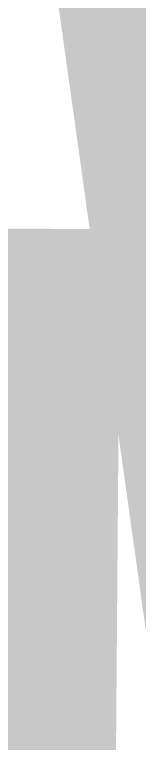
# Model space of a CAD drawing. Header units: metres. Extents: x 326467 to 340077, y 1811030 to 1824953.
# Drawn here: x 328246.39 to 328248.15, y 1813124.95 to 1813135.18 of the extents above; entities that cross this region are included whole.
import ezdxf

# ---------------------------------------------------------------- set-up
doc = ezdxf.new("R2010")
doc.units = ezdxf.units.M
doc.header["$MEASUREMENT"] = 0
for name, color, linetype in [('CRZ LINE FOR RIVER OR CREEK', 84, 'Continuous'), ('HAZARDS LINE', 1, 'Continuous'), ('NDZ-200M FROM CRZ', 30, 'Continuous')]:
    doc.layers.add(name, color=color, linetype=linetype)

# ---------------------------------------------------------------- blocks, each defined once
blk = doc.blocks.new('16')
at = {"layer": 'CRZ LINE FOR RIVER OR CREEK', "ltscale": 0.1, "const_width": 3.032, "flags": 128}
blk.add_lwpolyline([(327485.038, 1812701.881), (327519.352, 1812695.552), (327577.092, 1812724.601), (327604.789, 1812765.65), (327607.506, 1812829.965), (327664.209, 1812989.465), (327769.06, 1813097.956), (327828.018, 1813141.977), (327886.79, 1813161.741), (327934.034, 1813193.513), (327984.378, 1813226.491), (328040.995, 1813230.689), (328113.293, 1813223.644), (328192.933, 1813206.344), (328242.791, 1813176.3), (328250.328, 1813122.545), (328246.114, 1813100.34), (328261.862, 1813045.633), (328328.079, 1812982.451), (328393.859, 1812862.666), (328500.104, 1812715.848), (328586.46, 1812675.187)], dxfattribs=at)
at = {"layer": 'HAZARDS LINE', "lineweight": 18, "const_width": 3.032}
blk.add_lwpolyline([(328234.376, 1813150.972), (328234.345, 1813146.929), (328238.356, 1813142.854), (328238.325, 1813138.811), (328242.336, 1813134.737), (328242.305, 1813130.694), (328246.348, 1813130.663), (328246.316, 1813126.62), (328246.285, 1813122.577), (328250.328, 1813122.545), (328250.296, 1813118.502), (328254.308, 1813114.428), (328254.276, 1813110.385), (328258.319, 1813110.354), (328258.288, 1813106.311), (328258.257, 1813102.268)], dxfattribs=at)
at = {"layer": 'NDZ-200M FROM CRZ', "const_width": 3.032, "flags": 128}
blk.add_lwpolyline([(327485.038, 1812701.881), (327519.352, 1812695.552), (327577.092, 1812724.601), (327604.789, 1812765.65), (327607.506, 1812829.965), (327664.209, 1812989.465), (327769.06, 1813097.956), (327828.018, 1813141.977), (327886.79, 1813161.741), (327934.034, 1813193.513), (327984.378, 1813226.491), (328040.995, 1813230.689), (328113.293, 1813223.644), (328192.933, 1813206.344), (328242.791, 1813176.3), (328250.328, 1813122.545), (328246.114, 1813100.34), (328261.862, 1813045.633), (328328.079, 1812982.451), (328393.859, 1812862.666), (328500.104, 1812715.848), (328586.46, 1812675.187)], dxfattribs=at)

msp = doc.modelspace()

# ---------------------------------------------------------------- block references
msp.add_blockref('16', (0, 0))

doc.saveas('drawing.dxf')
